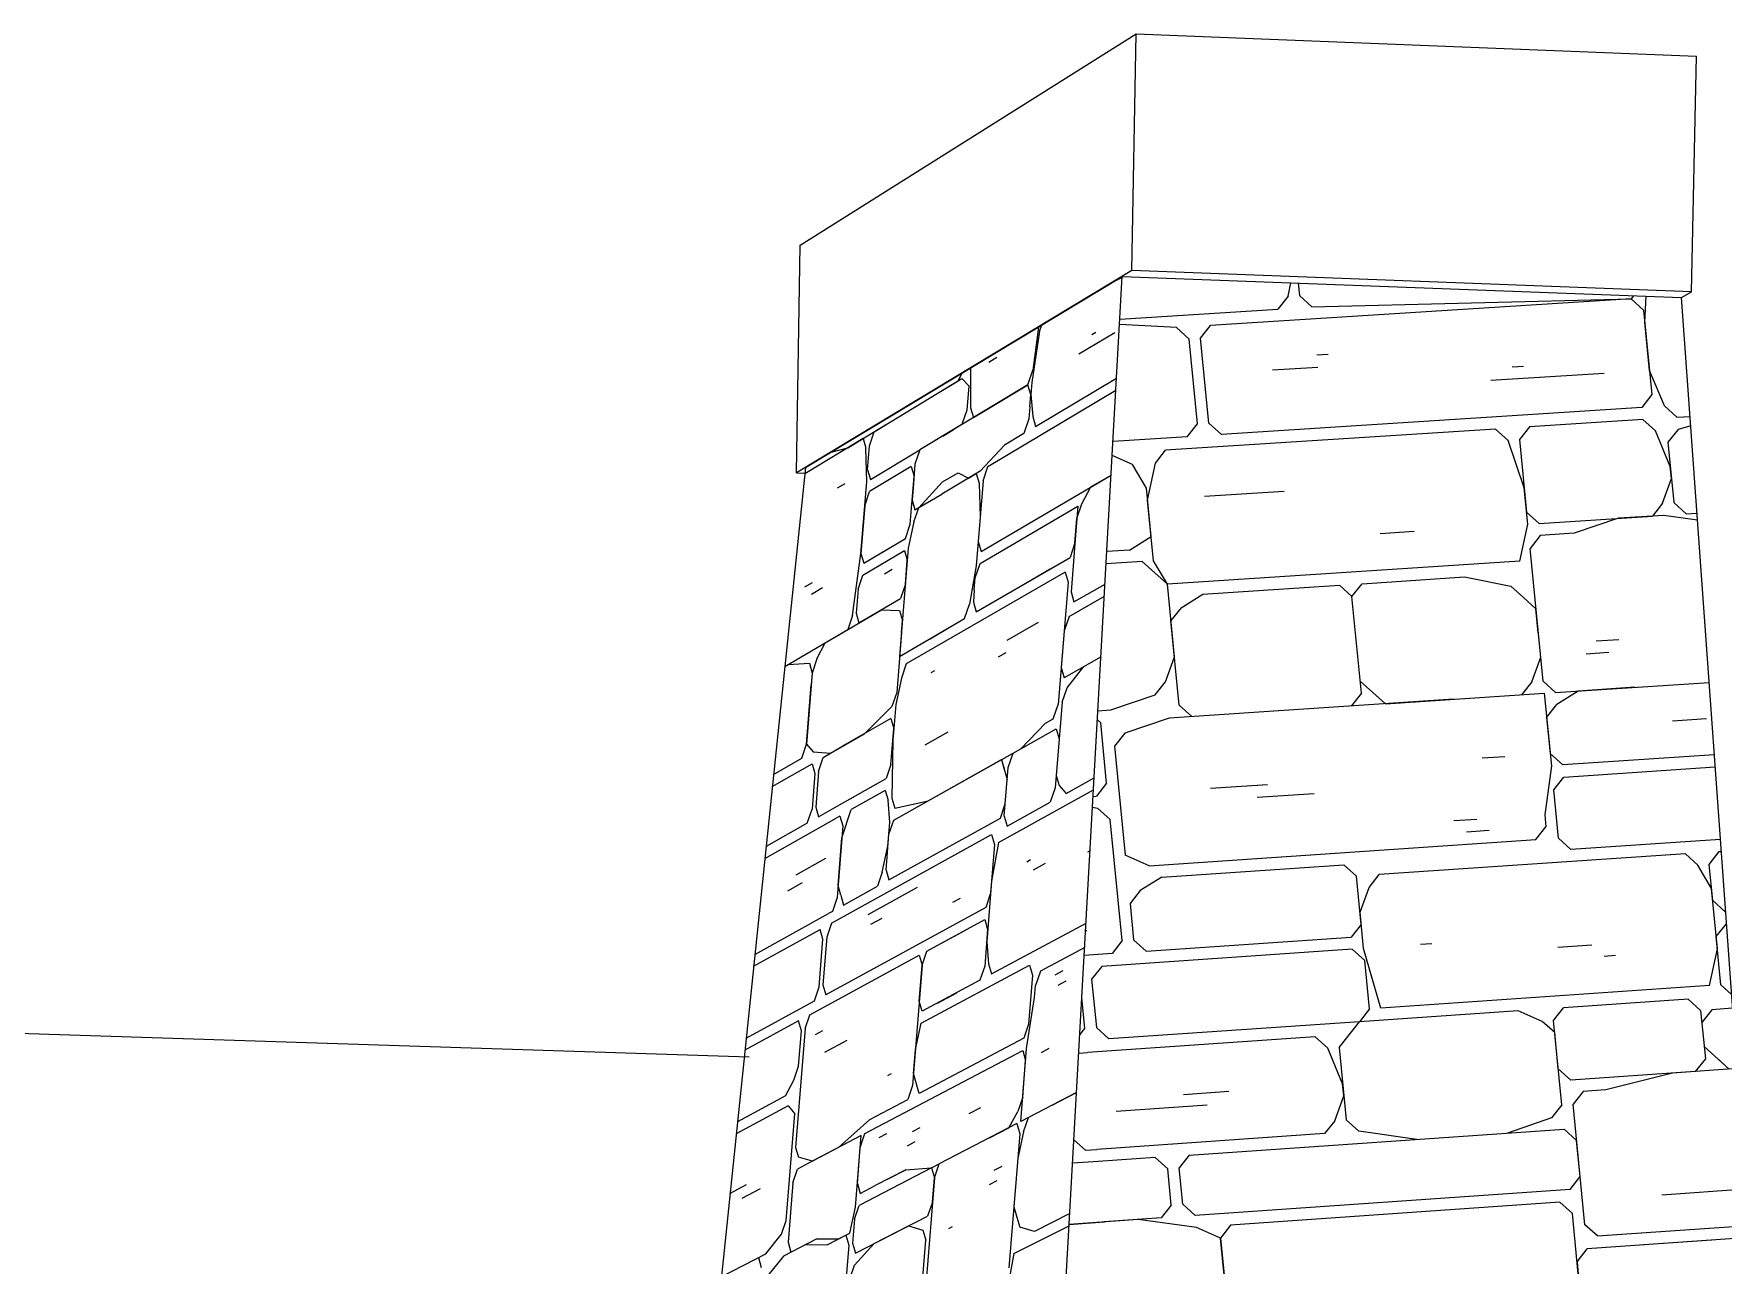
# Model space of a CAD drawing. Header units: inches. Extents: x 205 to 211, y -138 to -29.
# Drawn here: x 208.8806 to 208.9586, y -72.7416 to -72.6848 of the extents above; entities that cross this region are included whole.
import ezdxf

# ---------------------------------------------------------------- set-up
doc = ezdxf.new("R2010")
doc.units = ezdxf.units.IN
doc.header["$MEASUREMENT"] = 0
for name, color, linetype, lineweight in [('A-ROOF', 132, 'Continuous', 13), ('A-WALL', 113, 'Continuous', 13), ('A-WALL-PATT', 111, 'Continuous', 13)]:
    doc.layers.add(name, color=color, linetype=linetype, lineweight=lineweight)

# ---------------------------------------------------------------- blocks, each defined once
blk = doc.blocks.new('FP_130-160')
at = {"layer": 'A-WALL-PATT', "lineweight": 9}
for p, q in [((72.018917, -72.696074), (72.018364, -72.696351)), ((72.015044, -72.698354), (72.014785, -72.700346)), ((72.015102, -72.698548), (72.015199, -72.69826)), ((72.015102, -72.698548), (72.01474, -72.700908)), ((72.016919, -72.699596), (72.018569, -72.698603)), ((72.017513, -72.6987), (72.017696, -72.698589)), ((72.012764, -72.699968), (72.013121, -72.699751)), ((72.011338, -72.700834), (72.011523, -72.700477)), ((72.011916, -72.70024), (72.011915, -72.702077)), ((72.014559, -72.701017), (72.014785, -72.700346)), ((72.00747, -72.703183), (72.011516, -72.700726)), ((72.014559, -72.701017), (72.009568, -72.704021)), ((72.010629, -72.701265), (72.011338, -72.700834)), ((72.011516, -72.700726), (72.011827, -72.701068)), ((72.011827, -72.701068), (72.011737, -72.702185)), ((72.012048, -72.702528), (72.014559, -72.701017)), ((72.012716, -72.704789), (72.018626, -72.70127)), ((72.014694, -72.70147), (72.014559, -72.701017)), ((72.014649, -72.702033), (72.014694, -72.70147)), ((72.014739, -72.700908), (72.014694, -72.70147)), ((72.014694, -72.70147), (72.014784, -72.702487)), ((72.01492, -72.702941), (72.018657, -72.700711)), ((72.018385, -72.700874), (72.018657, -72.700711)), ((72.011737, -72.702185), (72.011514, -72.70285)), ((72.011915, -72.702077), (72.012048, -72.702528)), ((72.01312, -72.701883), (72.013659, -72.701559)), ((72.014649, -72.702033), (72.014604, -72.702595)), ((72.006254, -72.703921), (72.007993, -72.702866)), ((72.011514, -72.70285), (72.010274, -72.703596)), ((72.014604, -72.702595), (72.014378, -72.703265)), ((72.014784, -72.702487), (72.01492, -72.702941)), ((72.006948, -72.7035), (72.00426, -72.705133)), ((72.006948, -72.7035), (72.007078, -72.703946)), ((72.007251, -72.703841), (72.00747, -72.703183)), ((72.010627, -72.703384), (72.011159, -72.703063)), ((72.013478, -72.703801), (72.012359, -72.705002)), ((72.014378, -72.703265), (72.013478, -72.703801)), ((72.005472, -72.704126), (72.006254, -72.703921)), ((72.007119, -72.705496), (72.007078, -72.703946)), ((72.007163, -72.704944), (72.007251, -72.703841)), ((72.007293, -72.705391), (72.009568, -72.704021)), ((72.009568, -72.704021), (72.009348, -72.704682)), ((72.007163, -72.704944), (72.007293, -72.705391)), ((72.009172, -72.704787), (72.007249, -72.705943)), ((72.009126, -72.707454), (72.009303, -72.705236)), ((72.009172, -72.704787), (72.009303, -72.705236)), ((72.009348, -72.704682), (72.009259, -72.705791)), ((72.009259, -72.705791), (72.009303, -72.705236)), ((72.012359, -72.705002), (72.010581, -72.70606)), ((72.010626, -72.705503), (72.011335, -72.70508)), ((72.011335, -72.70508), (72.011824, -72.70532)), ((72.011824, -72.70532), (72.01218, -72.705108)), ((72.01218, -72.705108), (72.012314, -72.705561)), ((72.012401, -72.708704), (72.018407, -72.705184)), ((72.012492, -72.705454), (72.012716, -72.704789)), ((72.017467, -72.705735), (72.018407, -72.705184)), ((72.005777, -72.70578), (72.006122, -72.705572)), ((72.006854, -72.708804), (72.007119, -72.705496)), ((72.007031, -72.706598), (72.007249, -72.705943)), ((72.009259, -72.705791), (72.009215, -72.706345)), ((72.009346, -72.706795), (72.010581, -72.70606)), ((72.009522, -72.70669), (72.010626, -72.705503)), ((72.012492, -72.705454), (72.012267, -72.70825)), ((72.012314, -72.705561), (72.012357, -72.707132)), ((72.017055, -72.706515), (72.017467, -72.705735)), ((72.007031, -72.706598), (72.006854, -72.708804)), ((72.009215, -72.706345), (72.009346, -72.706795)), ((72.009301, -72.70735), (72.009522, -72.706691)), ((72.012356, -72.709263), (72.016873, -72.706622)), ((72.016873, -72.706622), (72.016781, -72.707753)), ((72.016827, -72.707187), (72.017055, -72.706515)), ((72.008906, -72.708113), (72.009126, -72.707454)), ((72.009301, -72.70735), (72.009037, -72.708563)), ((72.012357, -72.707132), (72.012178, -72.709368)), ((72.016781, -72.707753), (72.016827, -72.707187)), ((72.006984, -72.709252), (72.008906, -72.708113)), ((72.007855, -72.708736), (72.00873, -72.708217)), ((72.012267, -72.70825), (72.012401, -72.708704)), ((72.016736, -72.708318), (72.016507, -72.708989)), ((72.016781, -72.707753), (72.016553, -72.710579)), ((72.016736, -72.708318), (72.016781, -72.707753)), ((72.00646, -72.711661), (72.006854, -72.708804)), ((72.006854, -72.708804), (72.006984, -72.709252)), ((72.00694, -72.709803), (72.008861, -72.708667)), ((72.009037, -72.708563), (72.008637, -72.71355)), ((72.008861, -72.708667), (72.008992, -72.709117)), ((72.008903, -72.710226), (72.008992, -72.709117)), ((72.012133, -72.709926), (72.012356, -72.709263)), ((72.012176, -72.711499), (72.016507, -72.708989)), ((72.006722, -72.710457), (72.00694, -72.709803)), ((72.007941, -72.709738), (72.008291, -72.709531)), ((72.016279, -72.70966), (72.008943, -72.713901)), ((72.012178, -72.709368), (72.011864, -72.711147)), ((72.012088, -72.710485), (72.012133, -72.709926)), ((72.014511, -72.710146), (72.015597, -72.709517)), ((72.016279, -72.70966), (72.016416, -72.710119)), ((72.004266, -72.710341), (72.004609, -72.710138)), ((72.004565, -72.710686), (72.005081, -72.71038)), ((72.006722, -72.710457), (72.006634, -72.711559)), ((72.008903, -72.710226), (72.008683, -72.710883)), ((72.012088, -72.710485), (72.012043, -72.711044)), ((72.016416, -72.710119), (72.01596, -72.715766)), ((72.016461, -72.711709), (72.018094, -72.710774)), ((72.016553, -72.710579), (72.01669, -72.711039)), ((72.01669, -72.711039), (72.018125, -72.710215)), ((72.005206, -72.712921), (72.007808, -72.711396)), ((72.006634, -72.711559), (72.006763, -72.712008)), ((72.006763, -72.712008), (72.008683, -72.710883)), ((72.007808, -72.711396), (72.008639, -72.711437)), ((72.008639, -72.711437), (72.00877, -72.711888)), ((72.011641, -72.711809), (72.011864, -72.711147)), ((72.012043, -72.711044), (72.012176, -72.711499)), ((72.003335, -72.714018), (72.006243, -72.712313)), ((72.00646, -72.711661), (72.006243, -72.712313)), ((72.008637, -72.71355), (72.011641, -72.711809)), ((72.008726, -72.712442), (72.00877, -72.711888)), ((72.010045, -72.712734), (72.01093, -72.712221)), ((72.013609, -72.712809), (72.015053, -72.711979)), ((72.016234, -72.712379), (72.016097, -72.714072)), ((72.016461, -72.711709), (72.016234, -72.712379)), ((72.004818, -72.713671), (72.005206, -72.712921)), ((72.008726, -72.712442), (72.008504, -72.715211)), ((72.003335, -72.714018), (72.00349, -72.713927)), ((72.00349, -72.713927), (72.004474, -72.713872)), ((72.004474, -72.713872), (72.004602, -72.71432)), ((72.004818, -72.713671), (72.004602, -72.71432)), ((72.008943, -72.713901), (72.008723, -72.714556)), ((72.013204, -72.713575), (72.013563, -72.713369)), ((72.017938, -72.713569), (72.016233, -72.714534)), ((72.004602, -72.71432), (72.00434, -72.717608)), ((72.004602, -72.71432), (72.004559, -72.714868)), ((72.008723, -72.714556), (72.008459, -72.715765)), ((72.010088, -72.7143), (72.010265, -72.714198)), ((72.016097, -72.714072), (72.016233, -72.714534)), ((72.01637, -72.714996), (72.017147, -72.714017)), ((72.00434, -72.717608), (72.004559, -72.714868)), ((72.008504, -72.715211), (72.008284, -72.715866)), ((72.016142, -72.715663), (72.01637, -72.714996)), ((72.007018, -72.717119), (72.008284, -72.715866)), ((72.008459, -72.715765), (72.008326, -72.717426)), ((72.015732, -72.716433), (72.01596, -72.715766)), ((72.016142, -72.715663), (72.015823, -72.719615)), ((72.00824, -72.716419), (72.005976, -72.717716)), ((72.008237, -72.718533), (72.00837, -72.716872)), ((72.00824, -72.716419), (72.00837, -72.716872)), ((72.00982, -72.717635), (72.010882, -72.717032)), ((72.013876, -72.718012), (72.015869, -72.716895)), ((72.014237, -72.71781), (72.015369, -72.716637)), ((72.015369, -72.716637), (72.015732, -72.716433)), ((72.015869, -72.716895), (72.016005, -72.717357)), ((72.004125, -72.718254), (72.00434, -72.717608)), ((72.00434, -72.717608), (72.00464, -72.717958)), ((72.005112, -72.71821), (72.005976, -72.717716)), ((72.005457, -72.718013), (72.007018, -72.717119)), ((72.008326, -72.717426), (72.008279, -72.720094)), ((72.00995, -72.720214), (72.014237, -72.71781)), ((72.016005, -72.717357), (72.015868, -72.71905)), ((72.002758, -72.719559), (72.004596, -72.718506)), ((72.002816, -72.719005), (72.004125, -72.718254)), ((72.004596, -72.718506), (72.004724, -72.718956)), ((72.00464, -72.717958), (72.005457, -72.718013)), ((72.004896, -72.718858), (72.005112, -72.71821)), ((72.008237, -72.718533), (72.008018, -72.719185)), ((72.008366, -72.721103), (72.013336, -72.718315)), ((72.013336, -72.718315), (72.013606, -72.719235)), ((72.013336, -72.718315), (72.013471, -72.718775)), ((72.013651, -72.718674), (72.013876, -72.718012)), ((72.004724, -72.718956), (72.004593, -72.720601)), ((72.004896, -72.718858), (72.004765, -72.720504)), ((72.005756, -72.720466), (72.008018, -72.719185)), ((72.01347, -72.720918), (72.013651, -72.718674)), ((72.015868, -72.71905), (72.016005, -72.719514)), ((72.016324, -72.719876), (72.017625, -72.719157)), ((72.007974, -72.719738), (72.006405, -72.720624)), ((72.007974, -72.719738), (72.008104, -72.720193)), ((72.008191, -72.721201), (72.008104, -72.720193)), ((72.008279, -72.720094), (72.00841, -72.720549)), ((72.00995, -72.720214), (72.011191, -72.719518)), ((72.0132, -72.722139), (72.017594, -72.719716)), ((72.015823, -72.719614), (72.015595, -72.720279)), ((72.016005, -72.719514), (72.016324, -72.719876)), ((72.004377, -72.721247), (72.004593, -72.720601)), ((72.004765, -72.720504), (72.004893, -72.720955)), ((72.004893, -72.720955), (72.005756, -72.720466)), ((72.005885, -72.720918), (72.005712, -72.721016)), ((72.005885, -72.720918), (72.006014, -72.72137)), ((72.00597, -72.721921), (72.006405, -72.720624)), ((72.00841, -72.720549), (72.00995, -72.720214)), ((72.01329, -72.721018), (72.013515, -72.720357)), ((72.01347, -72.720918), (72.013605, -72.72138)), ((72.013605, -72.72138), (72.015595, -72.720279)), ((72.002413, -72.722879), (72.005712, -72.721016)), ((72.004377, -72.721247), (72.00247, -72.722326)), ((72.006014, -72.72137), (72.00575, -72.724671)), ((72.008013, -72.723414), (72.008146, -72.721754)), ((72.008102, -72.722308), (72.008191, -72.721201)), ((72.008144, -72.72387), (72.01329, -72.721018)), ((72.008146, -72.721754), (72.008366, -72.721103)), ((72.005489, -72.725867), (72.012886, -72.721777)), ((72.005794, -72.724121), (72.00597, -72.721921)), ((72.007838, -72.723511), (72.008102, -72.722308)), ((72.01302, -72.722238), (72.01284, -72.724479)), ((72.0132, -72.722139), (72.012885, -72.723919)), ((72.012886, -72.721777), (72.01302, -72.722238)), ((72.01733, -72.722568), (72.017437, -72.722509)), ((72.003859, -72.72363), (72.005235, -72.722859)), ((72.014506, -72.723031), (72.014687, -72.722932)), ((72.014823, -72.723396), (72.015367, -72.723099)), ((72.003473, -72.724369), (72.004158, -72.723986)), ((72.007838, -72.723511), (72.007619, -72.724161)), ((72.008013, -72.723414), (72.008144, -72.72387)), ((72.012885, -72.723919), (72.012659, -72.726719)), ((72.00575, -72.724671), (72.005533, -72.725317)), ((72.005923, -72.724575), (72.005794, -72.724121)), ((72.005923, -72.724575), (72.006053, -72.725029)), ((72.006053, -72.725029), (72.007619, -72.724161)), ((72.007181, -72.725459), (72.009461, -72.724201)), ((72.011098, -72.724897), (72.011454, -72.724702)), ((72.01284, -72.724479), (72.012615, -72.725137)), ((72.001953, -72.727302), (72.00536, -72.725413)), ((72.012615, -72.725137), (72.005225, -72.729164)), ((72.005533, -72.725317), (72.00536, -72.725413)), ((72.007311, -72.725915), (72.007836, -72.725627)), ((72.001895, -72.727854), (72.004971, -72.726153)), ((72.0051, -72.726607), (72.004971, -72.726153)), ((72.005489, -72.725867), (72.005272, -72.726512)), ((72.0099, -72.727148), (72.01257, -72.725697)), ((72.010608, -72.726763), (72.011676, -72.726183)), ((72.012704, -72.726159), (72.012569, -72.727839)), ((72.01257, -72.725697), (72.012704, -72.726159)), ((72.012882, -72.728206), (72.01725, -72.725861)), ((72.004924, -72.728803), (72.0051, -72.726607)), ((72.005272, -72.726512), (72.005097, -72.728709)), ((72.009678, -72.7278), (72.0099, -72.727148)), ((72.012659, -72.726719), (72.012748, -72.727743)), ((72.017187, -72.726979), (72.015139, -72.728073)), ((72.004492, -72.730088), (72.009546, -72.727341)), ((72.009678, -72.7278), (72.009232, -72.733354)), ((72.009544, -72.729467), (72.009678, -72.7278)), ((72.009546, -72.727341), (72.009678, -72.7278)), ((72.009632, -72.730483), (72.01464, -72.727801)), ((72.012569, -72.727839), (72.012344, -72.728495)), ((72.012748, -72.727743), (72.012882, -72.728206)), ((72.01464, -72.727801), (72.014776, -72.728267)), ((72.005097, -72.728709), (72.005225, -72.729164)), ((72.012344, -72.728495), (72.009676, -72.729928)), ((72.014776, -72.728267), (72.014594, -72.730518)), ((72.014866, -72.729296), (72.014912, -72.728733)), ((72.015139, -72.728073), (72.014912, -72.728733)), ((72.015821, -72.728249), (72.016186, -72.728054)), ((72.015958, -72.728716), (72.016323, -72.728522)), ((72.00155, -72.731166), (72.004708, -72.729446)), ((72.004708, -72.729446), (72.004924, -72.728803)), ((72.009676, -72.729928), (72.009544, -72.729467)), ((72.010384, -72.729548), (72.011273, -72.72907)), ((72.014503, -72.731643), (72.014866, -72.729296)), ((72.004276, -72.730729), (72.004492, -72.730088)), ((72.003976, -72.730368), (72.001493, -72.731718)), ((72.004276, -72.730729), (72.003838, -72.736207)), ((72.003973, -72.732466), (72.004104, -72.730823)), ((72.004104, -72.730823), (72.003976, -72.730368)), ((72.004749, -72.730998), (72.005094, -72.730812)), ((72.009366, -72.731689), (72.009632, -72.730483)), ((72.014594, -72.730518), (72.014368, -72.731176)), ((72.005178, -72.731817), (72.006217, -72.731258)), ((72.007038, -72.735572), (72.014322, -72.731739)), ((72.009276, -72.732799), (72.009366, -72.731689)), ((72.014368, -72.731176), (72.00954, -72.733723)), ((72.014231, -72.735019), (72.014503, -72.731644)), ((72.014322, -72.731739), (72.014458, -72.732206)), ((72.015183, -72.731825), (72.015547, -72.731634)), ((72.003758, -72.733105), (72.003973, -72.732466)), ((72.014321, -72.733894), (72.014458, -72.732206)), ((72.003371, -72.733836), (72.003758, -72.733106)), ((72.00809, -72.732899), (72.008265, -72.732805)), ((72.009232, -72.733354), (72.009011, -72.734003)), ((72.00954, -72.733723), (72.009276, -72.732799)), ((72.003371, -72.733836), (72.001149, -72.735027)), ((72.007257, -72.734928), (72.009011, -72.734003)), ((72.014321, -72.733894), (72.014095, -72.73455)), ((72.016779, -72.733698), (72.014231, -72.735019)), ((72.015683, -72.734266), (72.016812, -72.733681)), ((72.016806, -72.733789), (72.016779, -72.733698)), ((72.003499, -72.734292), (72.001091, -72.735578)), ((72.003404, -72.739581), (72.003798, -72.734656)), ((72.003499, -72.734292), (72.003798, -72.734656)), ((72.007257, -72.734928), (72.005821, -72.736213)), ((72.011849, -72.734647), (72.012386, -72.734366)), ((72.013689, -72.7353), (72.014095, -72.73455)), ((72.014366, -72.735487), (72.014593, -72.734831)), ((72.006864, -72.735664), (72.004438, -72.73694)), ((72.006598, -72.738974), (72.006864, -72.735664)), ((72.006819, -72.736216), (72.007038, -72.735572)), ((72.007693, -72.735757), (72.008043, -72.735574)), ((72.00923, -72.735482), (72.009583, -72.735298)), ((72.01405, -72.735112), (72.010467, -72.736969)), ((72.012788, -72.735766), (72.013689, -72.7353)), ((72.014185, -72.735581), (72.013686, -72.741763)), ((72.01405, -72.735112), (72.014185, -72.735581)), ((72.014366, -72.735487), (72.014094, -72.736705)), ((72.003838, -72.736207), (72.003966, -72.736664)), ((72.005821, -72.736213), (72.004611, -72.73685)), ((72.006687, -72.737871), (72.006819, -72.736216)), ((72.009009, -72.73613), (72.009362, -72.735945)), ((72.003707, -72.73785), (72.003922, -72.737212)), ((72.004438, -72.73694), (72.003922, -72.737212)), ((72.004611, -72.73685), (72.003966, -72.736664)), ((72.010112, -72.737153), (72.006772, -72.738884)), ((72.00892, -72.737239), (72.007515, -72.737969)), ((72.008041, -72.737696), (72.00892, -72.737239)), ((72.00892, -72.737239), (72.010112, -72.737153)), ((72.010112, -72.737153), (72.010467, -72.736969)), ((72.010112, -72.737153), (72.010244, -72.737618)), ((72.010244, -72.737618), (72.010467, -72.736969)), ((72.013012, -72.737262), (72.013372, -72.737077)), ((72.000805, -72.738332), (72.001576, -72.737925)), ((72.001363, -72.738559), (72.002213, -72.738112)), ((72.003707, -72.73785), (72.003488, -72.740586)), ((72.006687, -72.737871), (72.006817, -72.738332)), ((72.006817, -72.738332), (72.007515, -72.737969)), ((72.010244, -72.737618), (72.009707, -72.744295)), ((72.010155, -72.738731), (72.010244, -72.737618)), ((72.012787, -72.737915), (72.013147, -72.73773)), ((72.014004, -72.73783), (72.013913, -72.738954)), ((72.006554, -72.739526), (72.006772, -72.738884)), ((72.010155, -72.738731), (72.009933, -72.739379)), ((72.003189, -72.740217), (72.003404, -72.739581)), ((72.006336, -72.740167), (72.006598, -72.738974)), ((72.006554, -72.739526), (72.006466, -72.740629)), ((72.006595, -72.741091), (72.009933, -72.739379)), ((72.013913, -72.738954), (72.014048, -72.739424)), ((72.014048, -72.739424), (72.014184, -72.739895)), ((72.0165, -72.739265), (72.014863, -72.740091)), ((72.002462, -72.741117), (72.003189, -72.740217)), ((72.00482, -72.740422), (72.003273, -72.741222)), ((72.00482, -72.740422), (72.005815, -72.740435)), ((72.005295, -72.740703), (72.006162, -72.740256)), ((72.005815, -72.740436), (72.006336, -72.740167)), ((72.006162, -72.740256), (72.006292, -72.740718)), ((72.007468, -72.740643), (72.009049, -72.739832)), ((72.009049, -72.739832), (72.009711, -72.740026)), ((72.009711, -72.740026), (72.009843, -72.740491)), ((72.010909, -72.739948), (72.011087, -72.739857)), ((72.013912, -72.74111), (72.016468, -72.739823)), ((72.014863, -72.740091), (72.014184, -72.739895)), ((72.000404, -72.742184), (72.002462, -72.741117)), ((72.003273, -72.741222), (72.002546, -72.742121)), ((72.003488, -72.740586), (72.003616, -72.741044)), ((72.004303, -72.740689), (72.005295, -72.740703)), ((72.006292, -72.740718), (72.005894, -72.745676)), ((72.006466, -72.740629), (72.006595, -72.741091)), ((72.006551, -72.741642), (72.007468, -72.740643)), ((72.009575, -72.743828), (72.009843, -72.740491)), ((72.013912, -72.74111), (72.013595, -72.742886)), ((72.002122, -72.741294), (72.002248, -72.741751)), ((72.006333, -72.742282), (72.006551, -72.741642))]:
    blk.add_line(p, q, dxfattribs=at)
blk = doc.blocks.new('FP_131-160')
at = {"layer": 'A-WALL-PATT', "lineweight": 9}
for p, q in [((72.026573, -72.69693), (72.026703, -72.696312)), ((72.027042, -72.696325), (72.027098, -72.696896)), ((72.01881, -72.697985), (72.026102, -72.697522)), ((72.042416, -72.697047), (72.023001, -72.698281)), ((72.026573, -72.69693), (72.026102, -72.697522)), ((72.027679, -72.697422), (72.027098, -72.696896)), ((72.027679, -72.697422), (72.042415, -72.697047)), ((72.042523, -72.696912), (72.042416, -72.697047)), ((72.042416, -72.697047), (72.042993, -72.697571)), ((72.042993, -72.697571), (72.043375, -72.701473)), ((72.043048, -72.698129), (72.043117, -72.696935)), ((72.021422, -72.698382), (72.018795, -72.69824)), ((72.02253, -72.698874), (72.023001, -72.698281)), ((72.043266, -72.700358), (72.043048, -72.698129)), ((72.022003, -72.698907), (72.021422, -72.698382)), ((72.02239, -72.702821), (72.022003, -72.698907)), ((72.022916, -72.702787), (72.02253, -72.698874)), ((72.028424, -72.699623), (72.027899, -72.699656)), ((72.027954, -72.700215), (72.025851, -72.700349)), ((72.041173, -72.700492), (72.035936, -72.700828)), ((72.037453, -72.700169), (72.036929, -72.700203)), ((72.043952, -72.701996), (72.043266, -72.700358)), ((72.043375, -72.701473), (72.042906, -72.702064)), ((72.042906, -72.702064), (72.023497, -72.703312)), ((72.044529, -72.70252), (72.043952, -72.701996)), ((72.021918, -72.703414), (72.02239, -72.702821)), ((72.023497, -72.703312), (72.022916, -72.702787)), ((72.037726, -72.702958), (72.037257, -72.703549)), ((72.042961, -72.702621), (72.037726, -72.702958)), ((72.043538, -72.703144), (72.042961, -72.702621)), ((72.044529, -72.70252), (72.045137, -72.702481)), ((72.045168, -72.702911), (72.044584, -72.703077)), ((72.021918, -72.703414), (72.018494, -72.703634)), ((72.036154, -72.703059), (72.020921, -72.704041)), ((72.036155, -72.703059), (72.036733, -72.703583)), ((72.037476, -72.70578), (72.036733, -72.703583)), ((72.037257, -72.703549), (72.037585, -72.706895)), ((72.044224, -72.704782), (72.043538, -72.703144)), ((72.044584, -72.703077), (72.044115, -72.703668)), ((72.044115, -72.703668), (72.044388, -72.706453)), ((72.019396, -72.704702), (72.018457, -72.704286)), ((72.020449, -72.704634), (72.020921, -72.704041)), ((72.020033, -72.705786), (72.019396, -72.704701)), ((72.020088, -72.706345), (72.020449, -72.704634)), ((72.043865, -72.706487), (72.044279, -72.705339)), ((72.044279, -72.705339), (72.044224, -72.704782)), ((72.020254, -72.708022), (72.020033, -72.705786)), ((72.026402, -72.705936), (72.02272, -72.706174)), ((72.03764, -72.707452), (72.037476, -72.70578)), ((72.020365, -72.70914), (72.020088, -72.706345)), ((72.038164, -72.707418), (72.037585, -72.706895)), ((72.043865, -72.706487), (72.043396, -72.707078)), ((72.044965, -72.706976), (72.044388, -72.706453)), ((72.03728, -72.709159), (72.03764, -72.707452)), ((72.038164, -72.707418), (72.043396, -72.707078)), ((72.041827, -72.70718), (72.039789, -72.707873)), ((72.043919, -72.707044), (72.041827, -72.70718)), ((72.045482, -72.70727), (72.043919, -72.707044)), ((72.044965, -72.706976), (72.045458, -72.706943)), ((72.019256, -72.708649), (72.020254, -72.708022)), ((72.032398, -72.707794), (72.030823, -72.707896)), ((72.038218, -72.707976), (72.037749, -72.708567)), ((72.039789, -72.707873), (72.038218, -72.707976)), ((72.019838, -72.709174), (72.018177, -72.709282)), ((72.019256, -72.708649), (72.018209, -72.708717)), ((72.021001, -72.710223), (72.019838, -72.709174)), ((72.021001, -72.710223), (72.020364, -72.709139)), ((72.03728, -72.709159), (72.021001, -72.710223)), ((72.03835, -72.714698), (72.037749, -72.708567)), ((72.029993, -72.710197), (72.034715, -72.709888)), ((72.034715, -72.709888), (72.036866, -72.710308)), ((72.021332, -72.713575), (72.021001, -72.710223)), ((72.021638, -72.711306), (72.022635, -72.710678)), ((72.022635, -72.710678), (72.028943, -72.710266)), ((72.029523, -72.710789), (72.028943, -72.710266)), ((72.029523, -72.710789), (72.029993, -72.710197)), ((72.029962, -72.715253), (72.029523, -72.710789)), ((72.037444, -72.710831), (72.036865, -72.710308)), ((72.038022, -72.711354), (72.037444, -72.710831)), ((72.021638, -72.711306), (72.021167, -72.711899)), ((72.038131, -72.712469), (72.038022, -72.711354)), ((72.021553, -72.71581), (72.021167, -72.711899)), ((72.041849, -72.712784), (72.040803, -72.712853)), ((72.020917, -72.714727), (72.021332, -72.713575)), ((72.037826, -72.714732), (72.038241, -72.713583)), ((72.041381, -72.713376), (72.040334, -72.713445)), ((72.020445, -72.715321), (72.020917, -72.714727)), ((72.029907, -72.714695), (72.031067, -72.715741)), ((72.037826, -72.714732), (72.037357, -72.715324)), ((72.038928, -72.71522), (72.03835, -72.714698)), ((72.018394, -72.716019), (72.020445, -72.715321)), ((72.029962, -72.715253), (72.029492, -72.715846)), ((72.031067, -72.715741), (72.038405, -72.715255)), ((72.038405, -72.715255), (72.038732, -72.718597)), ((72.038928, -72.71522), (72.04602, -72.71475)), ((72.039975, -72.715151), (72.038983, -72.715777)), ((72.04259, -72.714977), (72.039975, -72.715151)), ((72.017798, -72.716058), (72.018394, -72.716019)), ((72.034214, -72.715532), (72.021082, -72.716403)), ((72.022135, -72.716333), (72.021553, -72.71581)), ((72.038514, -72.716369), (72.038983, -72.715777)), ((72.017923, -72.716612), (72.017775, -72.716479)), ((72.018199, -72.719406), (72.017923, -72.716612)), ((72.021082, -72.716403), (72.019031, -72.717101)), ((72.038514, -72.716369), (72.038678, -72.71804)), ((72.045889, -72.716439), (72.044322, -72.716543)), ((72.019031, -72.717101), (72.01856, -72.717695)), ((72.01856, -72.717695), (72.019057, -72.722722)), ((72.036583, -72.71818), (72.035535, -72.71825)), ((72.038732, -72.718597), (72.038427, -72.72086)), ((72.039256, -72.718562), (72.038678, -72.71804)), ((72.046261, -72.718094), (72.039256, -72.718562)), ((72.018199, -72.719406), (72.017728, -72.72)), ((72.038841, -72.719711), (72.03931, -72.719119)), ((72.03931, -72.719119), (72.046301, -72.718651)), ((72.017577, -72.72001), (72.017728, -72.72)), ((72.02562, -72.719473), (72.022991, -72.719648)), ((72.027776, -72.71989), (72.025149, -72.720066)), ((72.03906, -72.721938), (72.038841, -72.719711)), ((72.017549, -72.720514), (72.017783, -72.720559)), ((72.018365, -72.721082), (72.017783, -72.720559)), ((72.038427, -72.72086), (72.038482, -72.721416)), ((72.018917, -72.726667), (72.018365, -72.721082)), ((72.035285, -72.721071), (72.034237, -72.721141)), ((72.035863, -72.721592), (72.034816, -72.721663)), ((72.038013, -72.722009), (72.038482, -72.721416)), ((72.020165, -72.72321), (72.038013, -72.722009)), ((72.039638, -72.72246), (72.03906, -72.721938)), ((72.046542, -72.721994), (72.039638, -72.72246)), ((72.020165, -72.72321), (72.019057, -72.722722)), ((72.020747, -72.723733), (72.029156, -72.723166)), ((72.029156, -72.723166), (72.029736, -72.723688)), ((72.04492, -72.722663), (72.030785, -72.723617)), ((72.045497, -72.723184), (72.04492, -72.722663)), ((72.046128, -72.724261), (72.045497, -72.723184)), ((72.046019, -72.723149), (72.046487, -72.722558)), ((72.046182, -72.724817), (72.046019, -72.723149)), ((72.046487, -72.722558), (72.046582, -72.722551)), ((72.020747, -72.723733), (72.019749, -72.724362)), ((72.029955, -72.725918), (72.029736, -72.723688)), ((72.030315, -72.72421), (72.030785, -72.723617)), ((72.019749, -72.724362), (72.019278, -72.724956)), ((72.0299, -72.725361), (72.030315, -72.72421)), ((72.0464, -72.727041), (72.046128, -72.724261)), ((72.046759, -72.725338), (72.046182, -72.724817)), ((72.019278, -72.724956), (72.019444, -72.726631)), ((72.030065, -72.727033), (72.0299, -72.725361)), ((72.017282, -72.726215), (72.01723, -72.726219)), ((72.029955, -72.725918), (72.029485, -72.726511)), ((72.046345, -72.726485), (72.046813, -72.725894)), ((72.02954, -72.727068), (72.017975, -72.727855)), ((72.018917, -72.726667), (72.018446, -72.727261)), ((72.019444, -72.726631), (72.020025, -72.727153)), ((72.020025, -72.727153), (72.029485, -72.726511)), ((72.03012, -72.72759), (72.02954, -72.727068)), ((72.030864, -72.729783), (72.030065, -72.727032)), ((72.033212, -72.726819), (72.032688, -72.726854)), ((72.040597, -72.726877), (72.039028, -72.726984)), ((72.04604, -72.728745), (72.0464, -72.727041)), ((72.046563, -72.728709), (72.046345, -72.726485)), ((72.018446, -72.727261), (72.017167, -72.727348)), ((72.017975, -72.727855), (72.017503, -72.728449)), ((72.030339, -72.729819), (72.03012, -72.72759)), ((72.041697, -72.727362), (72.041175, -72.727398)), ((72.017503, -72.728449), (72.017724, -72.730682)), ((72.046041, -72.728745), (72.030864, -72.729783)), ((72.047057, -72.729156), (72.046563, -72.728709)), ((72.017198, -72.730718), (72.017057, -72.7293)), ((72.04505, -72.729372), (72.0393, -72.729766)), ((72.045627, -72.729892), (72.045051, -72.729372)), ((72.030339, -72.729819), (72.02987, -72.730412)), ((72.037207, -72.72991), (72.02987, -72.730412)), ((72.038309, -72.730395), (72.037207, -72.72991)), ((72.038832, -72.730359), (72.0393, -72.729766)), ((72.045627, -72.729892), (72.045844, -72.732116)), ((72.046149, -72.729857), (72.045681, -72.730448)), ((72.047103, -72.729791), (72.046149, -72.729857)), ((72.016961, -72.731016), (72.017198, -72.730718)), ((72.027825, -72.731114), (72.017308, -72.731835)), ((72.017724, -72.730682), (72.018306, -72.731204)), ((72.02987, -72.730412), (72.018306, -72.731204)), ((72.028405, -72.731635), (72.027825, -72.731114)), ((72.02893, -72.731599), (72.02987, -72.730412)), ((72.038886, -72.730915), (72.038309, -72.730394)), ((72.039214, -72.734253), (72.038832, -72.730359)), ((72.03905, -72.732584), (72.038886, -72.730915)), ((72.016914, -72.731862), (72.017308, -72.731835)), ((72.029094, -72.73327), (72.028405, -72.731635)), ((72.02893, -72.731599), (72.029259, -72.734942)), ((72.046943, -72.7326), (72.04579, -72.73156)), ((72.039628, -72.733104), (72.03905, -72.732584)), ((72.047304, -72.732575), (72.044332, -72.73278)), ((72.045844, -72.732116), (72.045377, -72.732708)), ((72.046943, -72.7326), (72.046367, -72.73208)), ((72.029149, -72.733828), (72.029094, -72.73327)), ((72.045377, -72.732708), (72.039628, -72.733104)), ((72.044333, -72.73278), (72.041252, -72.733552)), ((72.023843, -72.733632), (72.02174, -72.733777)), ((72.028734, -72.734978), (72.029149, -72.733828)), ((72.040205, -72.733625), (72.039737, -72.734217)), ((72.040282, -72.739778), (72.039737, -72.734217)), ((72.041251, -72.733552), (72.040205, -72.733625)), ((72.022846, -72.734263), (72.018638, -72.734553)), ((72.028734, -72.734978), (72.028264, -72.735572)), ((72.029839, -72.735463), (72.029259, -72.734942)), ((72.038745, -72.734846), (72.036706, -72.735547)), ((72.039214, -72.734253), (72.038745, -72.734846)), ((72.028264, -72.735572), (72.01775, -72.7363)), ((72.022015, -72.736566), (72.039323, -72.735366)), ((72.032516, -72.735838), (72.029839, -72.735463)), ((72.0399, -72.735886), (72.039323, -72.735366)), ((72.017224, -72.736337), (72.01669, -72.735858)), ((72.017224, -72.736337), (72.01775, -72.7363)), ((72.022015, -72.736566), (72.021544, -72.73716)), ((72.040064, -72.737554), (72.0399, -72.735886)), ((72.017806, -72.736858), (72.01663, -72.73694)), ((72.020437, -72.736676), (72.017806, -72.736858)), ((72.021018, -72.737197), (72.020437, -72.736676)), ((72.021184, -72.73887), (72.021018, -72.737197)), ((72.02171, -72.738833), (72.021544, -72.73716)), ((72.039596, -72.738146), (72.040064, -72.737554)), ((72.047704, -72.73814), (72.043831, -72.73841)), ((72.021184, -72.73887), (72.020713, -72.739464)), ((72.022291, -72.739354), (72.02171, -72.738833)), ((72.039596, -72.738146), (72.022291, -72.739354)), ((72.039127, -72.738739), (72.023923, -72.739801)), ((72.039705, -72.739259), (72.039127, -72.738739)), ((72.019661, -72.739538), (72.016472, -72.73976)), ((72.016472, -72.73976), (72.018082, -72.739648)), ((72.020713, -72.739464), (72.018082, -72.739648)), ((72.022346, -72.739912), (72.019661, -72.739538)), ((72.039977, -72.742038), (72.039705, -72.739259)), ((72.023452, -72.740396), (72.022346, -72.739912)), ((72.023923, -72.739801), (72.023452, -72.740396)), ((72.023782, -72.743739), (72.023452, -72.740395)), ((72.023452, -72.740395), (72.023727, -72.743182)), ((72.040859, -72.740297), (72.040282, -72.739778)), ((72.047865, -72.740365), (72.040391, -72.74089)), ((72.040859, -72.740297), (72.047824, -72.739809)), ((72.039923, -72.741483), (72.040391, -72.74089)), ((72.046137, -72.740486), (72.043004, -72.740706)), ((72.039923, -72.741483), (72.039977, -72.742038))]:
    blk.add_line(p, q, dxfattribs=at)

msp = doc.modelspace()

# ---------------------------------------------------------------- linework, layer by layer
at = {"layer": 'A-ROOF'}
msp.add_line((208.81603, -72.72887), (208.913598, -72.732024), dxfattribs=at)
at = {"layer": 'A-WALL'}
for p, q in [((208.915965, -72.69458), (208.931465, -72.684822)), ((208.931271, -72.695751), (208.931465, -72.684822)), ((208.931465, -72.684822), (208.957339, -72.68585)), ((208.957119, -72.696733), (208.957339, -72.68585)), ((208.915793, -72.705085), (208.915965, -72.69458)), ((208.931271, -72.695751), (208.915793, -72.705085)), ((208.916201, -72.704839), (208.930831, -72.696016)), ((208.925345, -72.794046), (208.930831, -72.696016)), ((208.930831, -72.696016), (208.956653, -72.696997)), ((208.957119, -72.696733), (208.931271, -72.695751)), ((208.956653, -72.696997), (208.957119, -72.696733)), ((208.962062, -72.772129), (208.956653, -72.696997)), ((208.916201, -72.704839), (208.906183, -72.801095)), ((208.915793, -72.705085), (208.916176, -72.705099))]:
    msp.add_line(p, q, dxfattribs=at)

# ---------------------------------------------------------------- block references
at = {"layer": 'A-WALL', "lineweight": 9}
for name in ['FP_130-160', 'FP_131-160']:
    msp.add_blockref(name, (136.911911, 0), dxfattribs=at)

doc.saveas('drawing.dxf')
